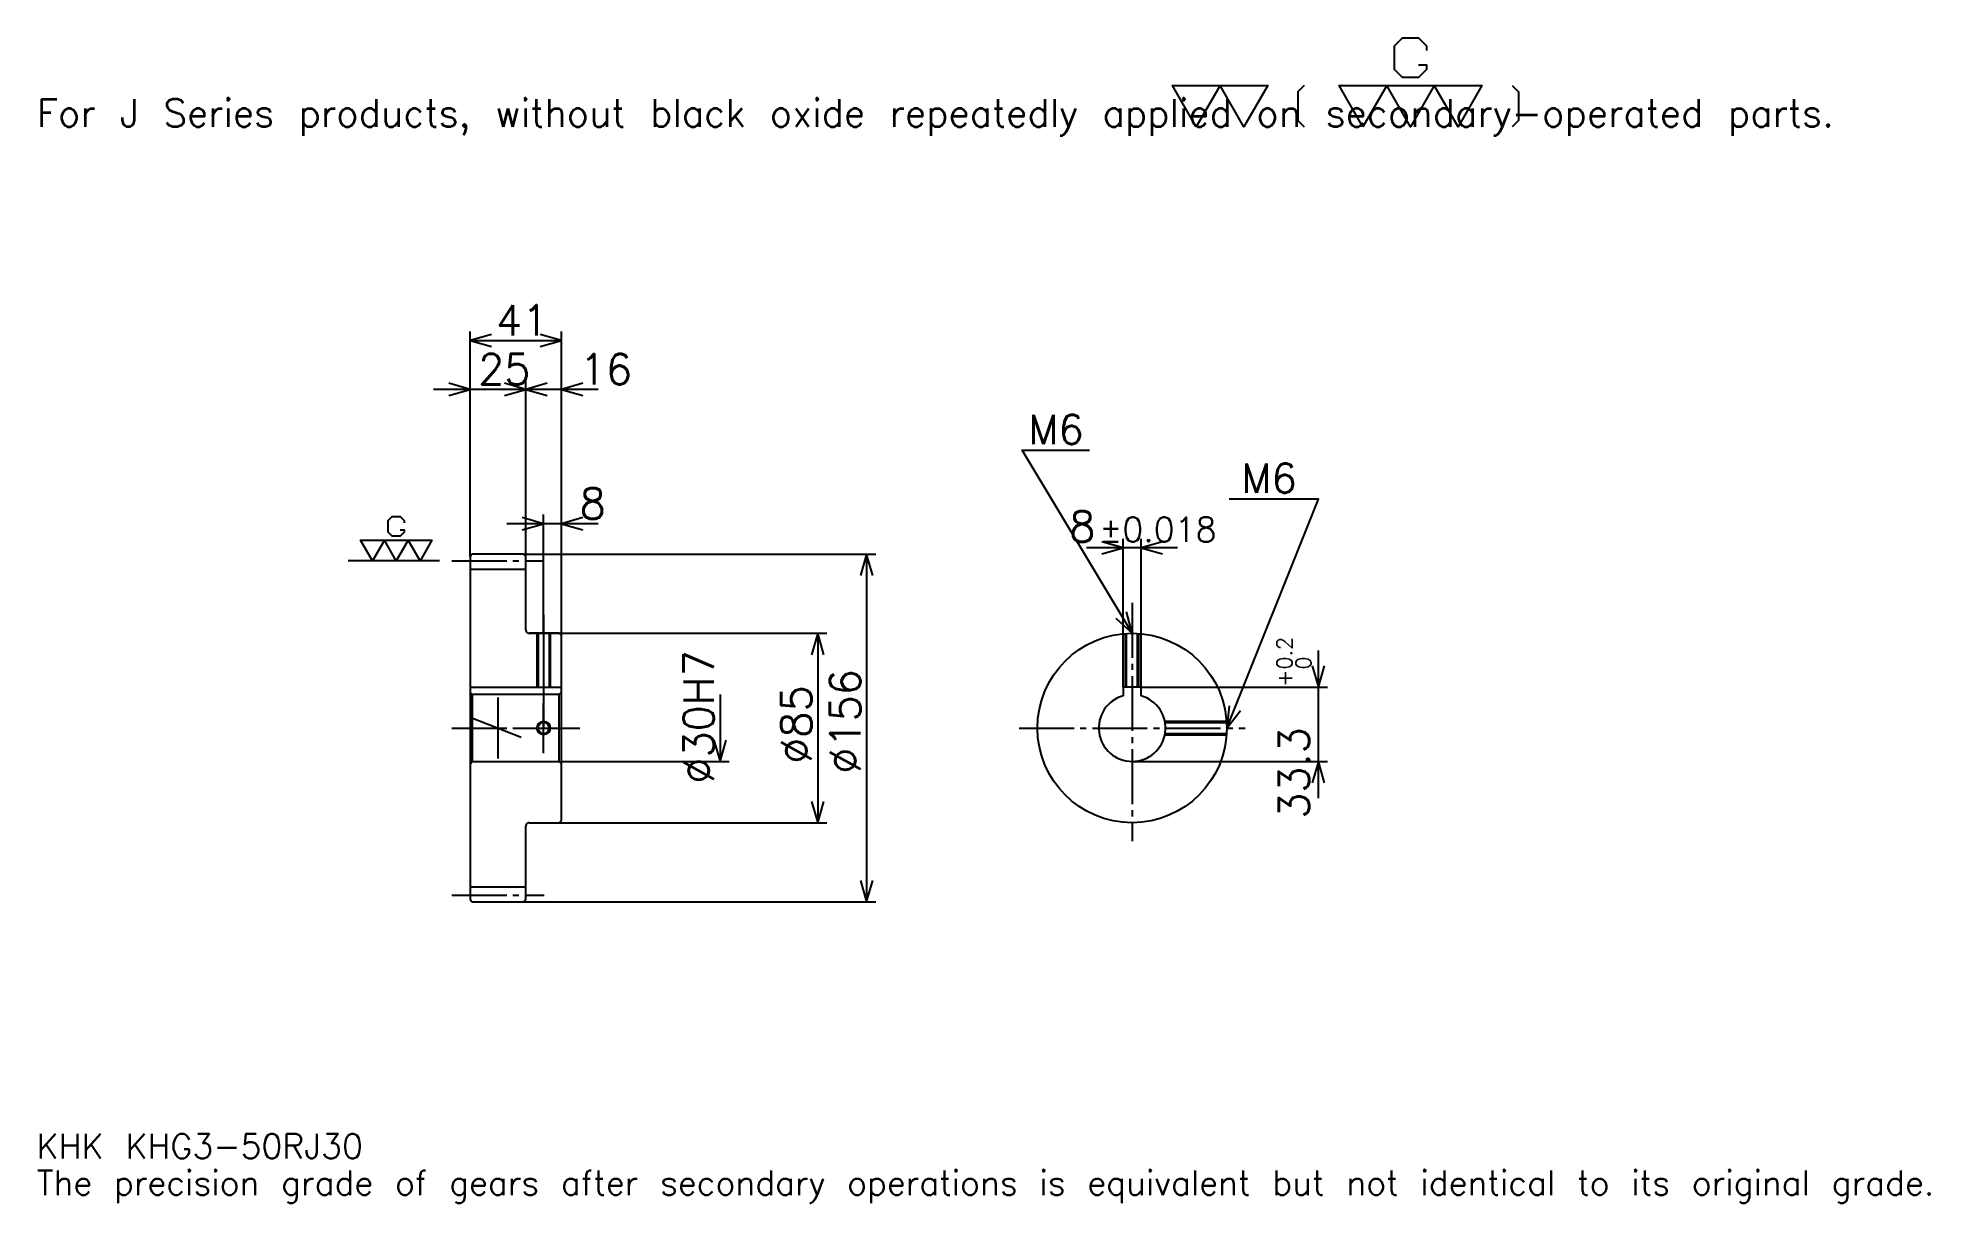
# Model space of a CAD drawing. Extents: x 28 to 877, y 10 to 533.
import ezdxf

# ---------------------------------------------------------------- set-up
doc = ezdxf.new("R2010")
doc.units = 0
doc.linetypes.add('DASHDOT', pattern=[32.869564, 24.652174, -2.73913, 2.73913, -2.73913])
doc.layers.get('0').update_dxf_attribs({"linetype": 'CONTINUOUS'})
doc.layers.add('DASHDOT', color=6, linetype='DASHDOT')
doc.styles.add('KANJI', font='TXT', dxfattribs={"bigfont": 'BIGFONT'})

msp = doc.modelspace()

# ---------------------------------------------------------------- linework, layer by layer
at = {"color": 5}
for p, q in [((221.869553, 301.239136), (221.869553, 401.217407)), ((262.869568, 301.239136), (262.869568, 401.217407)), ((221.869553, 397.108704), (262.869568, 397.108704)), ((263.304321, 375.195648), (205.434769, 375.195648)), ((279.304321, 375.195648), (230.434769, 375.195648)), ((246.869553, 301.239136), (246.869553, 379.304321)), ((279.304321, 314.934784), (238.434769, 314.934784)), ((254.869553, 301.239136), (254.869553, 319.043488)), ((515.021729, 241.539139), (515.021729, 308.195648)), ((523.021729, 241.539139), (523.021729, 308.195648)), ((221.869553, 300.239136), (221.869553, 301.239136)), ((245.869553, 301.239136), (262.869568, 301.239136)), ((246.869553, 300.239136), (246.869553, 301.239136)), ((254.869553, 265.739136), (254.869553, 301.239136)), ((254.869553, 265.739136), (254.869553, 301.239136)), ((262.869568, 301.239136), (403.934753, 301.239136)), ((262.869568, 264.739136), (262.869568, 301.239136)), ((399.82608, 301.239136), (399.82608, 145.239136)), ((539.456482, 304.086975), (498.586914, 304.086975)), ((248.369553, 265.739136), (262.869568, 265.739136)), ((262.869568, 265.739136), (382.021729, 265.739136)), ((377.913025, 265.739136), (377.913025, 180.739136)), ((602.608643, 191.804352), (602.608643, 257.973907)), ((334.086945, 238.239136), (334.086945, 208.239136)), ((523.021729, 241.539139), (606.717346, 241.539139)), ((262.869568, 208.239136), (338.195648, 208.239136)), ((519.021729, 208.239136), (606.717346, 208.239136)), ((248.369553, 180.739136), (262.869568, 180.739136)), ((262.869568, 180.739136), (382.021729, 180.739136)), ((245.869553, 145.239136), (262.869568, 145.239136)), ((262.869568, 145.239136), (403.934753, 145.239136))]:
    msp.add_line(p, q, dxfattribs=at)
at = {"color": 7}
for p, q in [((208.173904, 298.239136), (167.086945, 298.239136)), ((234.369553, 236.934784), (234.369553, 209.543488))]:
    msp.add_line(p, q, dxfattribs=at)
at = {"color": 4}
for p, q in [((221.869553, 294.489136), (246.869553, 294.489136)), ((221.869553, 241.539139), (262.869568, 241.539139)), ((222.869553, 238.239136), (222.869553, 208.239136)), ((261.869568, 238.239136), (262.869568, 239.239136)), ((261.869568, 208.239136), (262.869568, 207.239136)), ((221.869553, 151.989136), (246.869553, 151.989136))]:
    msp.add_line(p, q, dxfattribs=at)
at = {"color": 7}
for points in [[(647.530457, 520.818298), (651.091309, 520.818298), (651.091309, 518.681763), (647.530457, 515.12085), (640.408691, 515.12085), (636.847839, 518.681763), (636.847839, 529.36438), (640.408691, 532.925232), (647.530457, 532.925232), (651.091309, 529.36438), (651.091309, 527.227844)], [(547.826111, 493.043488), (537.143494, 511.559998), (579.873962, 511.559998), (569.191345, 493.043488), (558.508728, 511.559998), (547.826111, 493.043488)], [(596.253906, 511.559998), (593.405273, 508.711304), (593.405273, 495.892181), (596.253906, 493.043488)], [(622.60437, 493.043488), (611.921753, 511.559998), (676.017456, 511.559998), (665.334839, 493.043488), (654.652222, 511.559998), (643.969604, 493.043488), (633.286987, 511.559998), (622.60437, 493.043488)], [(689.548706, 511.559998), (692.3974, 508.711304), (692.3974, 495.892181), (689.548706, 493.043488)], [(190.5065, 312.126526), (192.286942, 312.126526), (192.286942, 311.058258), (190.5065, 309.277832), (186.945648, 309.277832), (185.165207, 311.058258), (185.165207, 316.399567), (186.945648, 318.179993), (190.5065, 318.179993), (192.286942, 316.399567), (192.286942, 315.331299)], [(178.043457, 298.239136), (172.702164, 307.497406), (204.749985, 307.497406), (199.408676, 298.239136), (194.067383, 307.497406), (188.726074, 298.239136), (183.384766, 307.497406), (178.043457, 298.239136)]]:
    msp.add_lwpolyline(points, dxfattribs=at)
at = {"color": 5}
for points in [[(231.456512, 399.847839), (221.869553, 397.108704), (231.456512, 394.369568)], [(253.282593, 394.369568), (262.869568, 397.108704), (253.282593, 399.847839)], [(212.282593, 372.456512), (221.869553, 375.195648), (212.282593, 377.934784)], [(237.282593, 372.456512), (246.869553, 375.195648), (237.282593, 377.934784)], [(256.456512, 377.934784), (246.869553, 375.195648), (256.456512, 372.456512)], [(272.456512, 377.934784), (262.869568, 375.195648), (272.456512, 372.456512)], [(519.021729, 265.739136), (469.717377, 347.913055), (499.847839, 347.913055)], [(561.521729, 223.239136), (602.608704, 326), (562.617371, 326)], [(245.282593, 312.195648), (254.869553, 314.934784), (245.282593, 317.67392)], [(272.456512, 317.67392), (262.869568, 314.934784), (272.456512, 312.195648)], [(505.434753, 301.347839), (515.021729, 304.086975), (505.434753, 306.82608)], [(532.608643, 306.82608), (523.021729, 304.086975), (532.608643, 301.347839)], [(402.565216, 291.652161), (399.82608, 301.239136), (397.086945, 291.652161)], [(511.740479, 272.550598), (519.021729, 265.739136), (516.438049, 275.369141)], [(380.652161, 256.152191), (377.913025, 265.739136), (375.173889, 256.152191)], [(599.869507, 251.126099), (602.608643, 241.539139), (605.347778, 251.126099)], [(562.537537, 233.157837), (561.521729, 223.239136), (567.624268, 231.124008)], [(331.347809, 217.826096), (334.086945, 208.239136), (336.82608, 217.826096)], [(605.347778, 198.652176), (602.608643, 208.239136), (599.869507, 198.652176)], [(375.173889, 190.326096), (377.913025, 180.739136), (380.652161, 190.326096)], [(397.086945, 154.826096), (399.82608, 145.239136), (402.565216, 154.826096)]]:
    msp.add_lwpolyline(points, dxfattribs=at)
at = {"color": 4}
for points in [[(246.869553, 267.239136), (246.869553, 300.239136), (245.869553, 301.239136), (222.869553, 301.239136), (221.869553, 300.239136), (221.869553, 207.239136)], [(248.369553, 180.739136), (261.869568, 180.739136), (262.869568, 181.739136), (262.869568, 264.739136), (261.869568, 265.739136), (248.369553, 265.739136)], [(251.869553, 265.739136), (251.869553, 241.539139)], [(252.409546, 265.739136), (252.409546, 241.539139)], [(257.329559, 265.739136), (257.329559, 241.539139)], [(257.869568, 265.739136), (257.869568, 241.539139)], [(516.021729, 241.539139), (516.021729, 265.633118)], [(516.561707, 241.539139), (516.561707, 265.667877)], [(521.481689, 241.539139), (521.481689, 265.667877)], [(522.021729, 241.539139), (522.021729, 265.633118)], [(221.869553, 207.239136), (222.869553, 208.239136), (261.869568, 208.239136), (261.869568, 238.239136), (222.869553, 238.239136), (221.869553, 239.239136)], [(523.021729, 237.695969), (523.021729, 241.539139), (515.021729, 241.539139), (515.021729, 237.695969)], [(533.718628, 226.239136), (561.41571, 226.239136)], [(533.818604, 225.699142), (561.450439, 225.699142)], [(533.718628, 220.239136), (561.41571, 220.239136)], [(533.818604, 220.779129), (561.450439, 220.779129)], [(221.869553, 207.239136), (221.869553, 146.239136), (222.869553, 145.239136), (245.869553, 145.239136), (246.869553, 146.239136), (246.869553, 179.239136)]]:
    msp.add_lwpolyline(points, dxfattribs=at)
for centre, radius in [((519.021729, 223.239136), 42.5), ((254.869553, 223.239136), 2.46)]:
    msp.add_circle(centre, radius, dxfattribs=at)
at = {"color": 7}
msp.add_circle((254.869553, 223.239136), 3, dxfattribs=at)
at = {"color": 4}
for centre, radius, start, end in [((248.369553, 267.239136), 1.5, 180, 270), ((519.021729, 223.239136), 15, 105.466010323, 74.533989677), ((248.369553, 179.239136), 1.5, 90, 180)]:
    msp.add_arc(centre, radius, start, end, dxfattribs=at)
at = {"layer": 'DASHDOT', "color": 7}
for p, q in [((213.652161, 298.239136), (255.086945, 298.239136)), ((519.021729, 279.434784), (519.021729, 172.521744)), ((254.869553, 265.739136), (254.869553, 223.239136)), ((213.652161, 223.239136), (271.086945, 223.239136)), ((221.869553, 228.16301), (246.869553, 218.315262)), ((468.304321, 223.239136), (569.739136, 223.239136)), ((213.652161, 148.239136), (255.086945, 148.239136))]:
    msp.add_line(p, q, dxfattribs=at)
for points in [[(254.869553, 273.956543), (254.869553, 233.321747)], [(254.869553, 212.021744), (254.869553, 234.456528)], [(243.652161, 223.239136), (266.086945, 223.239136)]]:
    msp.add_lwpolyline(points, dxfattribs=at)

# ---------------------------------------------------------------- texts
at = {"color": 7, "style": 'KANJI'}
for s, height, p in [('For J Series products, without black oxide repeatedly applied on secondary-operated parts.', 12.326087, (27.391304, 493.043488)), ('41', 13.695652, (233.467377, 399.299988)), ('25', 13.695652, (225.467377, 377.386963)), ('16', 13.695652, (271.086945, 377.386963)), ('M6', 13.147827, (472.456512, 350.652161)), ('M6', 13.147827, (568.095642, 328.739136)), ('8', 13.695652, (271.086945, 317.126099)), ('8', 13.695652, (490.75116, 306.82608)), ('%%p0.018', 10.956522, (504.308167, 306.82608)), ('KHK KHG3-50RJ30', 10.956522, (27.391304, 30.130434)), ('The precision grade of gears after secondary operations is equivalent but not identical to its original grade.', 10.956522, (27.391304, 13.695652))]:
    msp.add_text(s, height=height, dxfattribs=at).set_placement(p)
for s, height, p in [('%%c30H7', 13.695652, (331.347809, 198.244568)), ('0.2', 6.847826, (590.830383, 249.457687)), ('%%c156', 13.695652, (397.086945, 202.695648)), ('+', 6.847826, (590.830383, 241.788132)), ('0', 6.847826, (599.321716, 249.457687)), ('%%c85', 13.695652, (375.173889, 207.146744)), ('33.3', 13.695652, (598.499939, 182.507919))]:
    msp.add_text(s, height=height, rotation=90, dxfattribs=at).set_placement(p)

doc.saveas('drawing.dxf')
